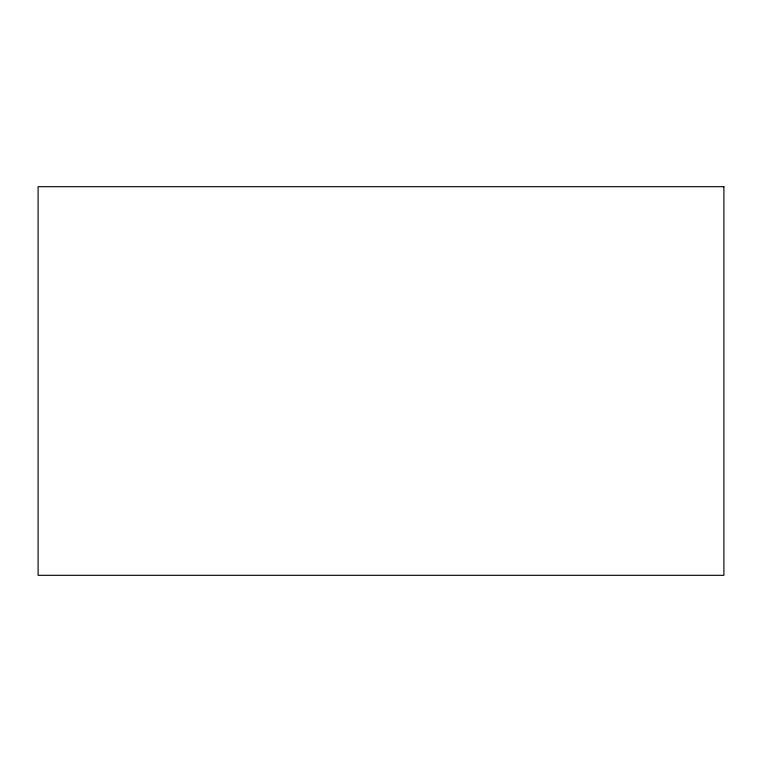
<?xml version="1.0" encoding="UTF-8"?>
<svg xmlns="http://www.w3.org/2000/svg" width="762" height="762" viewBox="0 0 762 762"><rect width="100%" height="100%" fill="white"/><g stroke="black" fill="none" stroke-linecap="round" stroke-linejoin="round"><path stroke-width="1.14" d="M723.9 186.69L38.1 186.69L38.1 575.31L723.9 575.31L723.9 186.69"/></g></svg>
